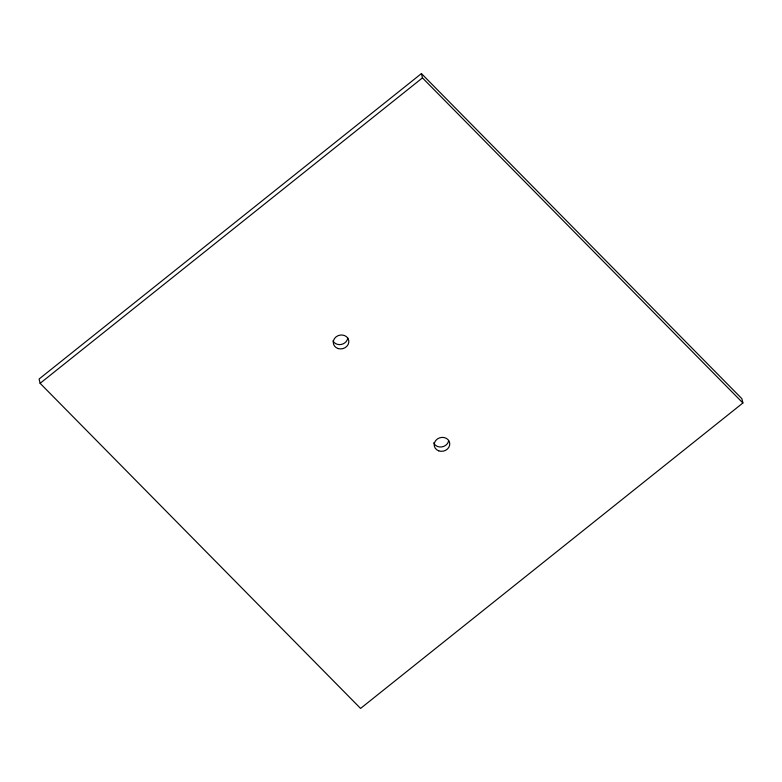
<?xml version="1.0" encoding="UTF-8"?>
<svg xmlns="http://www.w3.org/2000/svg" width="782" height="782" viewBox="0 0 782 782"><rect width="100%" height="100%" fill="white"/><g stroke="black" fill="none" stroke-linecap="round" stroke-linejoin="round"><path stroke-width="1.17" d="M421.43 73.576L39.1 379.006L40.126 383.317L360.57 708.424L742.9 402.994L741.874 398.683L421.43 73.576L422.456 77.887L742.9 402.994M40.126 383.317L422.456 77.887M448.633 440.823A7.84 6.921 -13.4 0 1 441.683 446.933A7.84 6.921 -13.4 0 1 433.648 442.837M347.775 337.922A7.84 6.921 -13.4 0 1 341.304 344.442A7.84 6.921 -13.4 0 1 332.927 340.884M438.731 450.843A7.84 6.921 -13.4 0 0 449.738 443.316A7.84 6.921 -13.4 0 0 437.47 438.907A7.84 6.921 -13.4 0 0 438.731 450.843M338.313 348.606A7.84 6.921 -13.4 0 0 348.733 340.424A7.84 6.921 -13.4 0 0 336.094 336.837A7.84 6.921 -13.4 0 0 338.313 348.606"/></g></svg>
